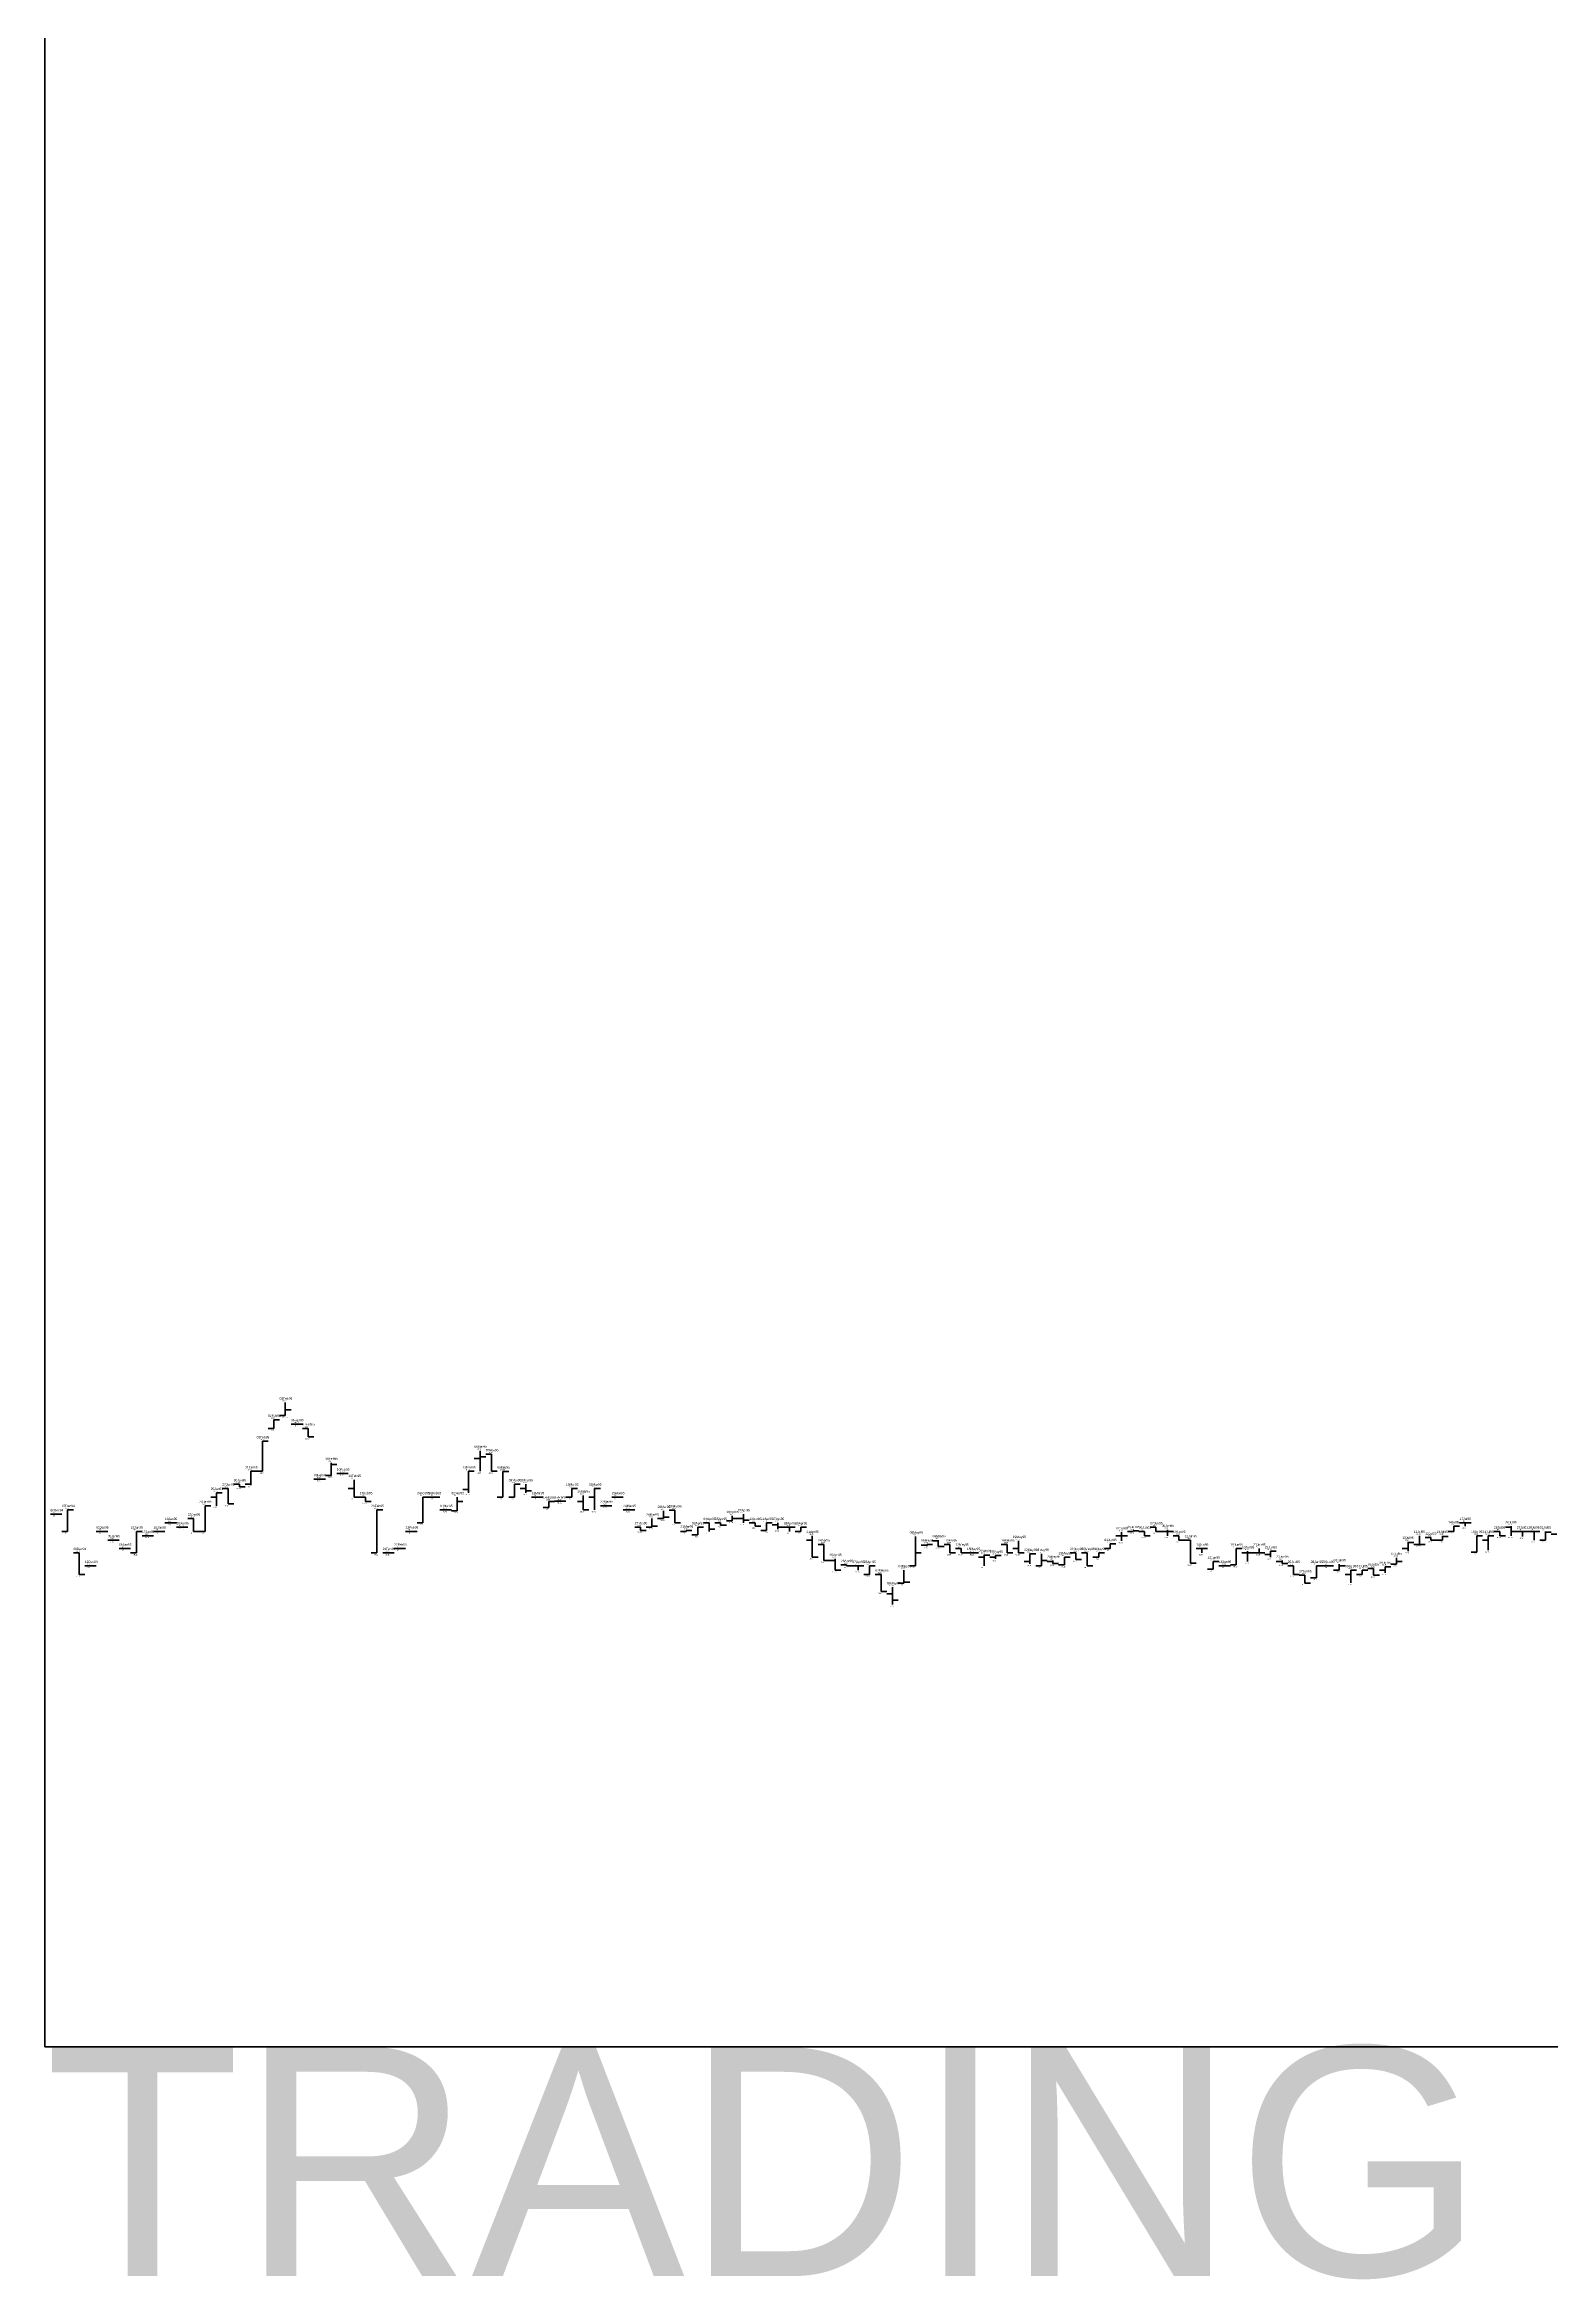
# Model space of a CAD drawing. Header units: inches. Extents: x 0 to 30000, y -20 to 2443.
# Drawn here: x 0 to 131.5, y -20.3 to 174.8 of the extents above; entities that cross this region are included whole.
import ezdxf

# ---------------------------------------------------------------- set-up
doc = ezdxf.new("R2010")
doc.units = ezdxf.units.IN
doc.header["$MEASUREMENT"] = 0
for name, color, linetype in [('axis', 7, 'Continuous'), ('DATE', 7, 'Continuous'), ('Graph', 7, 'Continuous'), ('Rate', 7, 'Continuous')]:
    doc.layers.add(name, color=color, linetype=linetype)
doc.styles.get("Standard").update_dxf_attribs({"font": 'arial.ttf'})

msp = doc.modelspace()

# ---------------------------------------------------------------- linework, layer by layer
at = {"layer": 'axis', "color": 7, "lineweight": 35}
for q in [(0, 760), (30000, 0)]:
    msp.add_line((0, 0), q, dxfattribs=at)
at = {"layer": 'Graph', "color": 3, "lineweight": 35}
for p, q in [((20, 54.75), (20, 54)), ((20, 54.75), (20.5, 54.75)), ((21, 55.125), (20.5, 55.125)), ((21, 56.25), (21, 55.125)), ((21, 55.61), (21.5, 55.61)), ((19, 52.875), (19, 50.25)), ((19, 52.875), (19.5, 52.875)), ((20, 54), (19.5, 54)), ((22, 54.375), (21.5, 54.375)), ((22, 54.375), (22, 54.375)), ((22, 54.375), (22.5, 54.375)), ((25, 51), (25, 49.875)), ((25, 50.85), (25.5, 50.85)), ((38, 51.375), (37.5, 51.375)), ((38, 52.05), (38, 50.25)), ((38, 51.525), (38.5, 51.525)), ((18, 49.125), (17.5, 49.125)), ((18, 50.25), (18, 49.05)), ((18, 50.25), (18.5, 50.25)), ((19, 50.25), (18.5, 50.25)), ((24, 49.575), (23.5, 49.575)), ((24, 49.575), (24, 49.575)), ((24, 49.575), (24.5, 49.575)), ((25, 49.875), (24.5, 49.875)), ((26, 50.06), (25.5, 50.06)), ((26, 50.06), (26, 50.06)), ((26, 50.06), (26.5, 50.06)), ((37, 50.25), (37, 48.375)), ((37, 50.25), (37.5, 50.25)), ((40, 50.245), (40, 48)), ((40, 50.245), (40.5, 50.245)), ((41, 49.125), (41, 48)), ((41, 49.125), (41.5, 49.125)), ((2, 46.875), (2, 45)), ((2, 46.875), (2.5, 46.875)), ((14, 47.25), (14, 45)), ((14, 47.25), (14.5, 47.25)), ((15, 48), (14.5, 48)), ((15, 48.375), (15, 47.25)), ((15, 48.375), (15.5, 48.375)), ((29, 46.875), (29, 43.125)), ((29, 46.875), (29.5, 46.875)), ((33, 48), (33, 45.75)), ((33, 48), (33.5, 48)), ((34, 48), (33.5, 48)), ((34, 48), (34, 48)), ((34, 48), (34.5, 48)), ((35, 46.875), (34.5, 46.875)), ((35, 46.875), (35, 46.875)), ((35, 46.875), (35.5, 46.875)), ((36, 48), (36, 46.8)), ((36, 47.625), (36.5, 47.625)), ((37, 48.675), (36.5, 48.675)), ((40, 48), (39.5, 48)), ((41, 48), (40.5, 48)), ((43, 48), (42.5, 48)), ((43, 48), (43, 48)), ((43, 48), (43.5, 48)), ((44, 47.1), (43.5, 47.1)), ((44, 47.625), (44, 47.1)), ((44, 47.625), (44.5, 47.625)), ((45, 47.63), (44.5, 47.63)), ((45, 47.63), (45, 47.63)), ((45, 47.63), (45.5, 47.63)), ((46, 48), (45.5, 48)), ((46, 48.75), (46, 48)), ((46, 48.75), (46.5, 48.75)), ((48, 48), (47.5, 48)), ((48, 48.75), (48, 46.875)), ((48, 48.75), (48.5, 48.75)), ((49, 47.25), (48.5, 47.25)), ((49, 47.25), (49, 47.25)), ((49, 47.25), (49.5, 47.25)), ((50, 48), (49.5, 48)), ((50, 48), (50, 48)), ((50, 48), (50.5, 48)), ((51, 46.875), (50.5, 46.875)), ((51, 46.875), (51, 46.875)), ((51, 46.875), (51.5, 46.875)), ((1, 46.5), (0.5, 46.5)), ((1, 46.5), (1, 46.5)), ((1, 46.5), (1.5, 46.5)), ((2, 45), (1.5, 45)), ((5, 45), (4.5, 45)), ((5, 45), (5, 45)), ((5, 45), (5.5, 45)), ((8, 45), (8, 43.125)), ((8, 45), (8.5, 45)), ((10, 45), (9.5, 45)), ((10, 45), (10, 45)), ((10, 45), (10.5, 45)), ((11, 45.75), (10.5, 45.75)), ((11, 45.75), (11, 45.75)), ((11, 45.75), (11.5, 45.75)), ((12, 45.375), (11.5, 45.375)), ((12, 45.375), (12, 45.375)), ((12, 45.375), (12.5, 45.375)), ((14, 45), (13.5, 45)), ((32, 45), (31.5, 45)), ((32, 45), (32, 45)), ((32, 45), (32.5, 45)), ((33, 45.75), (32.5, 45.75)), ((36, 46.8), (35.5, 46.8)), ((53, 45.375), (52.5, 45.375)), ((53, 46.12), (53, 45.375)), ((53, 45.45), (53.5, 45.45)), ((54, 46.125), (53.5, 46.125)), ((54, 46.8), (54, 46.125)), ((54, 46.26), (54.5, 46.26)), ((56, 45), (55.5, 45)), ((56, 45.075), (56, 45)), ((56, 45.075), (56.5, 45.075)), ((57, 45.37), (57, 44.7)), ((57, 45.37), (57.5, 45.37)), ((60, 45.94), (59.5, 45.94)), ((60, 46.35), (60, 45.94)), ((60, 46.125), (60.5, 46.125)), ((63, 45.08), (62.5, 45.08)), ((63, 45.75), (63, 45.08)), ((63, 45.75), (63.5, 45.75)), ((66, 45), (65.5, 45)), ((66, 45.37), (66, 45)), ((66, 45.37), (66.5, 45.37)), ((94, 44.925), (94, 44.175)), ((95, 44.995), (94.5, 44.995)), ((95, 45.04), (95, 44.995)), ((95, 45.04), (95.5, 45.04)), ((98, 45), (97.5, 45)), ((98, 45.15), (98, 44.625)), ((98, 45), (98.5, 45)), ((123, 45), (122.5, 45)), ((123, 45.45), (123, 45)), ((123, 45.45), (123.5, 45.45)), ((124, 45.75), (123.5, 45.75)), ((124, 45.75), (124, 45.45)), ((124, 45.75), (124.5, 45.75)), ((129, 45), (128.5, 45)), ((129, 45), (129, 44.55)), ((129, 45), (129.5, 45)), ((130, 45), (129.5, 45)), ((130, 45), (130, 44.25)), ((130, 45), (130.5, 45)), ((131, 45), (131, 44.25)), ((131, 44.925), (131.5, 44.925)), ((6, 44.25), (5.5, 44.25)), ((6, 44.25), (6, 44.25)), ((6, 44.25), (6.5, 44.25)), ((7, 43.5), (6.5, 43.5)), ((7, 43.5), (7, 43.5)), ((7, 43.5), (7.5, 43.5)), ((8, 43.125), (7.5, 43.125)), ((9, 44.625), (8.5, 44.625)), ((9, 44.625), (9, 44.625)), ((9, 44.625), (9.5, 44.625)), ((29, 43.125), (28.5, 43.125)), ((30, 43.125), (29.5, 43.125)), ((30, 43.125), (30, 43.125)), ((30, 43.125), (30.5, 43.125)), ((31, 43.5), (30.5, 43.5)), ((31, 43.5), (31, 43.5)), ((31, 43.5), (31.5, 43.5)), ((57, 44.7), (56.5, 44.7)), ((76, 44.55), (76, 42)), ((76, 43.125), (76.5, 43.125)), ((77, 43.8), (76.5, 43.8)), ((77, 43.875), (77, 43.725)), ((77, 43.875), (77.5, 43.875)), ((81, 43.125), (80.5, 43.125)), ((81, 43.125), (81, 43.125)), ((81, 43.125), (81.5, 43.125)), ((82, 42.97), (82, 42)), ((82, 42.94), (82.5, 42.94)), ((86, 43.05), (86, 42.17)), ((86, 43.05), (86.5, 43.05)), ((87, 43.05), (87, 42)), ((92, 43.125), (92, 42.75)), ((92, 43.125), (92.5, 43.125)), ((93, 43.5), (92.5, 43.5)), ((93, 43.91), (93, 43.5)), ((93, 43.91), (93.5, 43.91)), ((94, 44.625), (93.5, 44.625)), ((94, 44.625), (94.5, 44.625)), ((101, 43.5), (100.5, 43.5)), ((101, 43.5), (101, 43.125)), ((101, 43.5), (101.5, 43.5)), ((104, 43.5), (104, 42.08)), ((104, 43.5), (104.5, 43.5)), ((105, 43.125), (104.5, 43.125)), ((105, 43.275), (105, 42.38)), ((105, 43.125), (105.5, 43.125)), ((106, 43.125), (105.5, 43.125)), ((106, 43.5), (106, 43.125)), ((106, 43.125), (106.5, 43.125)), ((107, 42.975), (106.5, 42.975)), ((107, 43.275), (107, 42.75)), ((107, 43.275), (107.5, 43.275)), ((119, 43.5), (118.5, 43.5)), ((119, 44.1), (119, 43.28)), ((119, 44.025), (119.5, 44.025)), ((120, 43.875), (119.5, 43.875)), ((120, 44.625), (120, 43.875)), ((120, 43.875), (120.5, 43.875)), ((122, 44.25), (121.5, 44.25)), ((122, 44.625), (122, 44.25)), ((122, 44.55), (122.5, 44.55)), ((125, 43.2), (124.5, 43.2)), ((125, 44.625), (125, 43.2)), ((125, 44.625), (125.5, 44.625)), ((126, 44.25), (125.5, 44.25)), ((126, 44.625), (126, 43.355)), ((126, 44.625), (126.5, 44.625)), ((131, 44.25), (130.5, 44.25)), ((4, 42), (3.5, 42)), ((4, 42), (4, 42)), ((4, 42), (4.5, 42)), ((71, 42), (70.5, 42)), ((71, 42), (71, 41.625)), ((71, 42), (71.5, 42)), ((72, 41.25), (71.5, 41.25)), ((72, 42), (72, 41.25)), ((72, 42), (72.5, 42)), ((75, 41.625), (75, 40.5)), ((76, 42), (75.5, 42)), ((82, 42.75), (81.5, 42.75)), ((83, 42.75), (82.5, 42.75)), ((83, 42.9), (83, 42.6)), ((83, 42.9), (83.5, 42.9)), ((86, 42.375), (85.5, 42.375)), ((87, 42), (86.5, 42)), ((87, 42.46), (87.5, 42.46)), ((89, 42.075), (88.5, 42.075)), ((89, 42.75), (89, 42.075)), ((89, 42.75), (89.5, 42.75)), ((92, 42.75), (91.5, 42.75)), ((102, 41.7), (101.5, 41.7)), ((102, 42.375), (102, 41.7)), ((102, 42.375), (102.5, 42.375)), ((103, 42), (102.5, 42)), ((103, 42.005), (103, 42)), ((103, 42.005), (103.5, 42.005)), ((104, 42.08), (103.5, 42.08)), ((111, 42), (111, 40.95)), ((111, 42), (111.5, 42)), ((112, 42), (111.5, 42)), ((112, 42), (112, 42)), ((112, 42), (112.5, 42)), ((113, 41.625), (112.5, 41.625)), ((113, 42.15), (113, 41.625)), ((113, 42), (113.5, 42)), ((114, 41.25), (113.5, 41.25)), ((114, 41.625), (114, 40.52)), ((114, 41.625), (114.5, 41.625)), ((115, 41.25), (114.5, 41.25)), ((115, 41.625), (115, 41.25)), ((115, 41.625), (115.5, 41.625)), ((117, 41.625), (116.5, 41.625)), ((117, 41.925), (117, 41.4)), ((117, 41.925), (117.5, 41.925)), ((118, 42.155), (117.5, 42.155)), ((118, 42.71), (118, 42.155)), ((118, 42.375), (118.5, 42.375)), ((75, 40.5), (74.5, 40.5)), ((75, 40.575), (75.5, 40.575)), ((111, 40.95), (110.5, 40.95))]:
    msp.add_line(p, q, dxfattribs=at)
at = {"layer": 'Graph', "color": 1, "lineweight": 35}
for p, q in [((23, 54), (22.5, 54)), ((23, 54), (23, 53.25)), ((23, 53.25), (23.5, 53.25)), ((39, 51.75), (38.5, 51.75)), ((39, 51.75), (39, 50.25)), ((17, 49.125), (16.5, 49.125)), ((17, 49.125), (17, 48.905)), ((17, 48.905), (17.5, 48.905)), ((27, 49.5), (27, 48)), ((39, 50.25), (39.5, 50.25)), ((42, 49.125), (42, 48.375)), ((16, 48.75), (15.5, 48.75)), ((16, 48.75), (16, 47.4)), ((16, 47.4), (16.5, 47.4)), ((27, 48.75), (26.5, 48.75)), ((27, 48), (27.5, 48)), ((28, 48), (27.5, 48)), ((28, 48), (28, 47.625)), ((28, 47.625), (28.5, 47.625)), ((42, 48.75), (41.5, 48.75)), ((42, 48.56), (42.5, 48.56)), ((47, 47.625), (46.5, 47.625)), ((47, 48.15), (47, 46.875)), ((47, 46.875), (47.5, 46.875)), ((55, 46.855), (54.5, 46.855)), ((55, 46.855), (55, 45.75)), ((13, 46.125), (12.5, 46.125)), ((13, 46.125), (13, 45)), ((13, 45), (13.5, 45)), ((52, 45.375), (51.5, 45.375)), ((52, 45.375), (52, 45.075)), ((52, 45.075), (52.5, 45.075)), ((55, 45.75), (55.5, 45.75)), ((58, 45.75), (57.5, 45.75)), ((58, 45.75), (58, 45)), ((58, 45.19), (58.5, 45.19)), ((59, 45.75), (58.5, 45.75)), ((59, 45.75), (59, 45.56)), ((59, 45.56), (59.5, 45.56)), ((61, 46.125), (60.5, 46.125)), ((61, 46.5), (61, 45.75)), ((61, 45.975), (61.5, 45.975)), ((62, 45.75), (61.5, 45.75)), ((62, 45.75), (62, 45.45)), ((62, 45.45), (62.5, 45.45)), ((64, 45.565), (63.5, 45.565)), ((64, 45.75), (64, 45.19)), ((64, 45.375), (64.5, 45.375)), ((65, 45.375), (64.5, 45.375)), ((65, 45.375), (65, 45)), ((65, 45.37), (65.5, 45.37)), ((96, 45), (95.5, 45)), ((96, 45), (96, 44.625)), ((97, 45.375), (96.5, 45.375)), ((97, 45.375), (97, 45)), ((97, 45), (97.5, 45)), ((127, 45), (126.5, 45)), ((127, 45), (127, 44.625)), ((128, 45.375), (127.5, 45.375)), ((128, 45.45), (128, 44.625)), ((128, 45), (128.5, 45)), ((3, 43.125), (2.5, 43.125)), ((3, 43.125), (3, 41.25)), ((67, 44.25), (66.5, 44.25)), ((67, 44.625), (67, 42.75)), ((68, 43.875), (67.5, 43.875)), ((68, 43.875), (68, 42.45)), ((78, 44.17), (77.5, 44.17)), ((78, 44.25), (78, 43.69)), ((78, 43.69), (78.5, 43.69)), ((79, 43.875), (78.5, 43.875)), ((79, 43.875), (79, 43.125)), ((79, 43.125), (79.5, 43.125)), ((80, 43.5), (79.5, 43.5)), ((80, 43.5), (80, 43.125)), ((80, 43.125), (80.5, 43.125)), ((84, 43.875), (83.5, 43.875)), ((84, 43.875), (84, 43.125)), ((84, 43.125), (84.5, 43.125)), ((85, 43.5), (84.5, 43.5)), ((85, 44.175), (85, 43.125)), ((85, 43.125), (85.5, 43.125)), ((90, 43.125), (89.5, 43.125)), ((90, 43.125), (90, 42.56)), ((91, 43.125), (90.5, 43.125)), ((91, 43.125), (91, 42)), ((96, 44.625), (96.5, 44.625)), ((99, 44.625), (98.5, 44.625)), ((99, 44.625), (99, 44.25)), ((99, 44.25), (99.5, 44.25)), ((100, 44.25), (99.5, 44.25)), ((100, 44.25), (100, 42.225)), ((121, 44.475), (120.5, 44.475)), ((121, 44.475), (121, 44.245)), ((121, 44.245), (121.5, 44.245)), ((127, 44.625), (127.5, 44.625)), ((132, 44.775), (131.5, 44.775)), ((3, 41.25), (3.5, 41.25)), ((67, 42.75), (67.5, 42.75)), ((68, 42.45), (68.5, 42.45)), ((69, 42.45), (68.5, 42.45)), ((69, 42.6), (69, 41.625)), ((69, 41.625), (69.5, 41.625)), ((70, 42.075), (69.5, 42.075)), ((70, 42.075), (70, 42)), ((70, 42), (70.5, 42)), ((73, 41.255), (72.5, 41.255)), ((73, 41.255), (73, 39.75)), ((88, 42.375), (87.5, 42.375)), ((88, 42.45), (88, 42.19)), ((88, 42.19), (88.5, 42.19)), ((90, 42.56), (90.5, 42.56)), ((91, 42), (91.5, 42)), ((100, 42.225), (100.5, 42.225)), ((108, 42.375), (107.5, 42.375)), ((108, 42.45), (108, 42.19)), ((108, 42.19), (108.5, 42.19)), ((109, 42), (108.5, 42)), ((109, 42), (109, 41.25)), ((109, 41.255), (109.5, 41.255)), ((110, 41.175), (109.5, 41.175)), ((110, 41.175), (110, 40.5)), ((116, 41.775), (115.5, 41.775)), ((116, 41.775), (116, 41.175)), ((116, 41.175), (116.5, 41.175)), ((73, 39.75), (73.5, 39.75)), ((74, 39.56), (73.5, 39.56)), ((74, 40.125), (74, 38.63)), ((110, 40.5), (110.5, 40.5)), ((74, 39.005), (74.5, 39.005))]:
    msp.add_line(p, q, dxfattribs=at)

# ---------------------------------------------------------------- texts
at = {"layer": 'axis'}
msp.add_text('TRADING DAY CHART', height=20, dxfattribs=at).set_placement((0, -20))
at = {"layer": 'DATE'}
for s, p in [('03Feb95', (20.5, 56.5)), ('02Feb95', (19.5, 55)), ('06Feb95', (21.5, 54.625)), ('01Feb95', (18.5, 53.125)), ('07Feb95', (22.5, 54.25)), ('09Feb95', (24.5, 51.25)), ('06Mar95', (37.5, 52.3)), ('07Mar95', (38.5, 52)), ('25Jan95', (14.5, 48.625)), ('27Jan95', (15.5, 49)), ('30Jan95', (16.5, 49.375)), ('31Jan95', (17.5, 50.5)), ('08Feb95', (23.5, 49.825)), ('10Feb95', (25.5, 50.31)), ('13Feb95', (26.5, 49.75)), ('03Mar95', (36.5, 50.5)), ('08Mar95', (39.5, 50.495)), ('09Mar95', (40.5, 49.375)), ('10Mar95', (41.5, 49.375)), ('16Mar95', (45.5, 49)), ('21Mar95', (47.5, 49)), ('06Dec94', (0.5, 46.75)), ('07Dec94', (1.5, 47.125)), ('24Jan95', (13.5, 47.5)), ('17Feb95', (27.5, 48.25)), ('20Feb95', (28.5, 47.125)), ('24Feb95', (32.5, 48.25)), ('28Feb95', (33.5, 48.25)), ('01Mar95', (34.5, 47.125)), ('02Mar95', (35.5, 48.25)), ('13Mar95', (42.5, 48.25)), ('14Mar95', (43.5, 47.875)), ('15Mar95', (44.5, 47.88)), ('20Mar95', (46.5, 48.4)), ('22Mar95', (48.5, 47.5)), ('23Mar95', (49.5, 48.25)), ('24Mar95', (50.5, 47.125)), ('29Mar95', (53.5, 47.05)), ('30Mar95', (54.5, 47.105)), ('07Apr95', (60.5, 46.75)), ('02Jan95', (4.5, 45.25)), ('10Jan95', (7.5, 45.25)), ('17Jan95', (8.5, 44.875)), ('18Jan95', (9.5, 45.25)), ('19Jan95', (10.5, 46)), ('20Jan95', (11.5, 45.625)), ('23Jan95', (12.5, 46.375)), ('23Feb95', (31.5, 45.25)), ('27Mar95', (51.5, 45.625)), ('28Mar95', (52.5, 46.37)), ('31Mar95', (55.5, 45.325)), ('03Apr95', (56.5, 45.62)), ('04Apr95', (57.5, 46)), ('05Apr95', (58.5, 46)), ('06Apr95', (59.5, 46.6)), ('10Apr95', (61.5, 46)), ('11Apr95', (62.5, 46)), ('17Apr95', (63.5, 46)), ('18Apr95', (64.5, 45.625)), ('19Apr95', (65.5, 45.62)), ('21Apr95', (66.5, 44.875)), ('05May95', (75.5, 44.8)), ('02Jun95', (93.5, 45.175)), ('05Jun95', (94.5, 45.29)), ('06Jun95', (95.5, 45.25)), ('07Jun95', (96.5, 45.625)), ('08Jun95', (97.5, 45.4)), ('09Jun95', (98.5, 44.875)), ('11Jul95', (119.5, 44.875)), ('12Jul95', (120.5, 44.725)), ('13Jul95', (121.5, 44.875)), ('14Jul95', (122.5, 45.7)), ('17Jul95', (123.5, 46)), ('19Jul95', (124.5, 44.875)), ('24Jul95', (125.5, 44.875)), ('25Jul95', (126.5, 45.25)), ('26Jul95', (127.5, 45.7)), ('27Jul95', (128.5, 45.25)), ('28Jul95', (129.5, 45.25)), ('31Jul95', (130.5, 45.25)), ('08Dec94', (2.5, 43.375)), ('05Jan95', (5.5, 44.5)), ('06Jan95', (6.5, 43.75)), ('21Feb95', (29.5, 43.375)), ('22Feb95', (30.5, 43.75)), ('24Apr95', (67.5, 44.125)), ('25Apr95', (68.5, 42.85)), ('08May95', (76.5, 44.125)), ('09May95', (77.5, 44.5)), ('10May95', (78.5, 44.125)), ('12May95', (79.5, 43.75)), ('15May95', (80.5, 43.375)), ('16May95', (81.5, 43.22)), ('17May95', (82.5, 43.15)), ('18May95', (83.5, 44.125)), ('19May95', (84.5, 44.425)), ('22May95', (85.5, 43.3)), ('23May95', (86.5, 43.3)), ('25May95', (88.5, 43)), ('26May95', (89.5, 43.375)), ('30May95', (90.5, 43.375)), ('31May95', (91.5, 43.375)), ('01Jun95', (92.5, 44.16)), ('12Jun95', (99.5, 44.5)), ('14Jun95', (100.5, 43.75)), ('19Jun95', (103.5, 43.75)), ('20Jun95', (104.5, 43.525)), ('21Jun95', (105.5, 43.75)), ('22Jun95', (106.5, 43.525)), ('07Jul95', (117.5, 42.96)), ('10Jul95', (118.5, 44.35)), ('12Dec94', (3.5, 42.25)), ('26Apr95', (69.5, 42.325)), ('27Apr95', (70.5, 42.25)), ('28Apr95', (71.5, 42.25)), ('02May95', (72.5, 41.505)), ('04May95', (74.5, 41.875)), ('24May95', (87.5, 42.7)), ('15Jun95', (101.5, 42.625)), ('16Jun95', (102.5, 42.255)), ('23Jun95', (107.5, 42.7)), ('26Jun95', (108.5, 42.25)), ('27Jun95', (109.5, 41.425)), ('28Jun95', (110.5, 42.25)), ('29Jun95', (111.5, 42.25)), ('30Jun95', (112.5, 42.4)), ('03Jul95', (113.5, 41.875)), ('04Jul95', (114.5, 41.875)), ('05Jul95', (115.5, 42.025)), ('06Jul95', (116.5, 42.175)), ('03May95', (73.5, 40.375))]:
    msp.add_text(s, height=0.2, dxfattribs=at).set_placement(p)
at = {"layer": 'Rate'}
for s, p in [('109.5', (19.75, 54.85)), ('112.5', (20.75, 56.35)), ('110.25', (20.75, 54.925)), ('105.75', (18.75, 52.975)), ('108', (19.75, 53.8)), ('108.75', (21.75, 54.475)), ('108.75', (21.75, 54.175)), ('108', (22.75, 54.1)), ('106.5', (22.75, 53.05)), ('102', (24.75, 51.1)), ('104.1', (37.75, 52.15)), ('103.5', (38.75, 51.85)), ('97.5', (15.75, 48.85)), ('98.25', (16.75, 49.225)), ('97.81', (16.75, 48.705)), ('98.1', (17.75, 48.85)), ('100.5', (17.75, 50.35)), ('100.5', (18.75, 50.05)), ('99.15', (23.75, 49.675)), ('99.15', (23.75, 49.375)), ('99.75', (24.75, 49.675)), ('100.12', (25.75, 50.16)), ('100.12', (25.75, 49.86)), ('99', (26.75, 49.6)), ('100.5', (36.75, 50.35)), ('100.5', (37.75, 50.05)), ('100.5', (38.75, 50.05)), ('100.49', (39.75, 50.345)), ('98.25', (40.75, 49.225)), ('98.25', (41.75, 49.225)), ('97.5', (45.75, 48.85)), ('97.5', (47.75, 48.85)), ('93.75', (1.75, 46.975)), ('94.5', (13.75, 47.35)), ('96.75', (14.75, 48.475)), ('94.5', (14.75, 47.05)), ('94.8', (15.75, 47.2)), ('96', (26.75, 47.8)), ('96', (27.75, 48.1)), ('95.25', (27.75, 47.425)), ('93.75', (28.75, 46.975)), ('96', (32.75, 48.1)), ('96', (33.75, 48.1)), ('96', (33.75, 47.8)), ('93.75', (34.75, 46.975)), ('96', (35.75, 48.1)), ('96.75', (36.75, 48.175)), ('96', (39.75, 47.8)), ('96', (40.75, 47.8)), ('96.75', (41.75, 48.175)), ('96', (42.75, 48.1)), ('96', (42.75, 47.8)), ('95.25', (43.75, 47.725)), ('94.2', (43.75, 46.9)), ('95.26', (44.75, 47.73)), ('95.26', (44.75, 47.43)), ('96', (45.75, 47.8)), ('96.3', (46.75, 48.25)), ('94.5', (48.75, 47.35)), ('94.5', (48.75, 47.05)), ('96', (49.75, 48.1)), ('96', (49.75, 47.8)), ('93.75', (50.75, 46.975)), ('93.6', (53.75, 46.9)), ('93.71', (54.75, 46.955)), ('93', (0.75, 46.6)), ('93', (0.75, 46.3)), ('90', (1.75, 44.8)), ('90', (4.75, 45.1)), ('90', (4.75, 44.8)), ('90', (7.75, 45.1)), ('90', (9.75, 45.1)), ('90', (9.75, 44.8)), ('91.5', (10.75, 45.85)), ('91.5', (10.75, 45.55)), ('90.75', (11.75, 45.475)), ('90.75', (11.75, 45.175)), ('92.25', (12.75, 46.225)), ('90', (12.75, 44.8)), ('90', (13.75, 44.8)), ('90', (31.75, 45.1)), ('90', (31.75, 44.8)), ('91.5', (32.75, 45.55)), ('93.75', (34.75, 46.675)), ('93.6', (35.75, 46.6)), ('93.75', (46.75, 46.675)), ('93.75', (47.75, 46.675)), ('93.75', (50.75, 46.675)), ('90.75', (51.75, 45.475)), ('90.15', (51.75, 44.875)), ('92.24', (52.75, 46.22)), ('90.75', (52.75, 45.175)), ('92.25', (53.75, 45.925)), ('91.5', (54.75, 45.55)), ('90.15', (55.75, 45.175)), ('90', (55.75, 44.8)), ('90.74', (56.75, 45.47)), ('91.5', (57.75, 45.85)), ('90', (57.75, 44.8)), ('91.5', (58.75, 45.85)), ('91.12', (58.75, 45.36)), ('92.7', (59.75, 46.45)), ('91.88', (59.75, 45.74)), ('93', (60.75, 46.6)), ('91.5', (60.75, 45.55)), ('91.5', (61.75, 45.85)), ('90.9', (61.75, 45.25)), ('91.5', (62.75, 45.85)), ('90.16', (62.75, 44.88)), ('91.5', (63.75, 45.85)), ('90.38', (63.75, 44.99)), ('90.75', (64.75, 45.475)), ('90', (64.75, 44.8)), ('90.74', (65.75, 45.47)), ('90', (65.75, 44.8)), ('89.85', (93.75, 45.025)), ('89.99', (94.75, 44.795)), ('90.08', (94.75, 45.14)), ('90', (95.75, 45.1)), ('90.75', (96.75, 45.475)), ('90', (96.75, 44.8)), ('90.3', (97.75, 45.25)), ('90.9', (122.75, 45.55)), ('90', (122.75, 44.8)), ('91.5', (123.75, 45.85)), ('90.9', (123.75, 45.25)), ('90', (126.75, 45.1)), ('90.9', (127.75, 45.55)), ('90', (128.75, 45.1)), ('90', (129.75, 45.1)), ('90', (130.75, 45.1)), ('86.25', (2.75, 43.225)), ('88.5', (5.75, 44.35)), ('88.5', (5.75, 44.05)), ('87', (6.75, 43.6)), ('87', (6.75, 43.3)), ('86.25', (7.75, 42.925)), ('89.25', (8.75, 44.725)), ('89.25', (8.75, 44.425)), ('86.25', (28.75, 42.925)), ('86.25', (29.75, 43.225)), ('86.25', (29.75, 42.925)), ('87', (30.75, 43.6)), ('87', (30.75, 43.3)), ('89.4', (56.75, 44.5)), ('89.25', (66.75, 44.725)), ('87.75', (67.75, 43.975)), ('89.1', (75.75, 44.65)), ('87.75', (76.75, 43.975)), ('87.45', (76.75, 43.525)), ('88.5', (77.75, 44.35)), ('87.38', (77.75, 43.49)), ('87.75', (78.75, 43.975)), ('86.25', (78.75, 42.925)), ('87', (79.75, 43.6)), ('86.25', (79.75, 42.925)), ('86.25', (80.75, 43.225)), ('86.25', (80.75, 42.925)), ('85.94', (81.75, 43.07)), ('85.8', (82.75, 43)), ('87.75', (83.75, 43.975)), ('86.25', (83.75, 42.925)), ('88.35', (84.75, 44.275)), ('86.25', (84.75, 42.925)), ('86.1', (85.75, 43.15)), ('86.1', (86.75, 43.15)), ('85.5', (88.75, 42.85)), ('86.25', (89.75, 43.225)), ('86.25', (90.75, 43.225)), ('86.25', (91.75, 43.225)), ('87.82', (92.75, 44.01)), ('87', (92.75, 43.3)), ('88.35', (93.75, 43.975)), ('89.25', (95.75, 44.425)), ('89.25', (97.75, 44.425)), ('89.25', (98.75, 44.725)), ('88.5', (98.75, 44.05)), ('88.5', (99.75, 44.35)), ('87', (100.75, 43.6)), ('86.25', (100.75, 42.925)), ('87', (103.75, 43.6)), ('86.55', (104.75, 43.375)), ('87', (105.75, 43.6)), ('86.25', (105.75, 42.925)), ('86.55', (106.75, 43.375)), ('88.2', (118.75, 44.2)), ('86.56', (118.75, 43.08)), ('89.25', (119.75, 44.725)), ('87.75', (119.75, 43.675)), ('88.95', (120.75, 44.575)), ('88.49', (120.75, 44.045)), ('89.25', (121.75, 44.725)), ('88.5', (121.75, 44.05)), ('89.25', (124.75, 44.725)), ('86.4', (124.75, 43)), ('89.25', (125.75, 44.725)), ('86.71', (125.75, 43.155)), ('89.25', (126.75, 44.425)), ('89.25', (127.75, 44.425)), ('89.1', (128.75, 44.35)), ('88.5', (129.75, 44.05)), ('88.5', (130.75, 44.05)), ('82.5', (2.75, 41.05)), ('84', (3.75, 42.1)), ('84', (3.75, 41.8)), ('85.5', (66.75, 42.55)), ('84.9', (67.75, 42.25)), ('85.2', (68.75, 42.7)), ('83.25', (68.75, 41.425)), ('84.15', (69.75, 42.175)), ('84', (69.75, 41.8)), ('84', (70.75, 42.1)), ('83.25', (70.75, 41.425)), ('84', (71.75, 42.1)), ('82.5', (71.75, 41.05)), ('82.51', (72.75, 41.355)), ('83.25', (74.75, 41.725)), ('84', (75.75, 41.8)), ('84', (81.75, 41.8)), ('85.2', (82.75, 42.4)), ('84.34', (85.75, 41.97)), ('84', (86.75, 41.8)), ('84.9', (87.75, 42.55)), ('84.38', (87.75, 41.99)), ('84.15', (88.75, 41.875)), ('85.12', (89.75, 42.36)), ('84', (90.75, 41.8)), ('85.5', (91.75, 42.55)), ('84.45', (99.75, 42.025)), ('84.75', (101.75, 42.475)), ('83.4', (101.75, 41.5)), ('84.01', (102.75, 42.105)), ('84', (102.75, 41.8)), ('84.16', (103.75, 41.88)), ('84.76', (104.75, 42.18)), ('85.5', (106.75, 42.55)), ('84.9', (107.75, 42.55)), ('84.38', (107.75, 41.99)), ('84', (108.75, 42.1)), ('82.5', (108.75, 41.05)), ('82.35', (109.75, 41.275)), ('84', (110.75, 42.1)), ('84', (111.75, 42.1)), ('84', (111.75, 41.8)), ('84.3', (112.75, 42.25)), ('83.25', (112.75, 41.425)), ('83.25', (113.75, 41.725)), ('83.25', (114.75, 41.725)), ('82.5', (114.75, 41.05)), ('83.55', (115.75, 41.875)), ('82.35', (115.75, 40.975)), ('83.85', (116.75, 42.025)), ('82.8', (116.75, 41.2)), ('85.42', (117.75, 42.81)), ('84.31', (117.75, 41.955)), ('79.5', (72.75, 39.55)), ('80.25', (73.75, 40.225)), ('81', (74.75, 40.3)), ('81', (109.75, 40.3)), ('81.9', (110.75, 40.75)), ('81.04', (113.75, 40.32)), ('77.26', (73.75, 38.43))]:
    msp.add_text(s, height=0.1, dxfattribs=at).set_placement(p)

doc.saveas('drawing.dxf')
